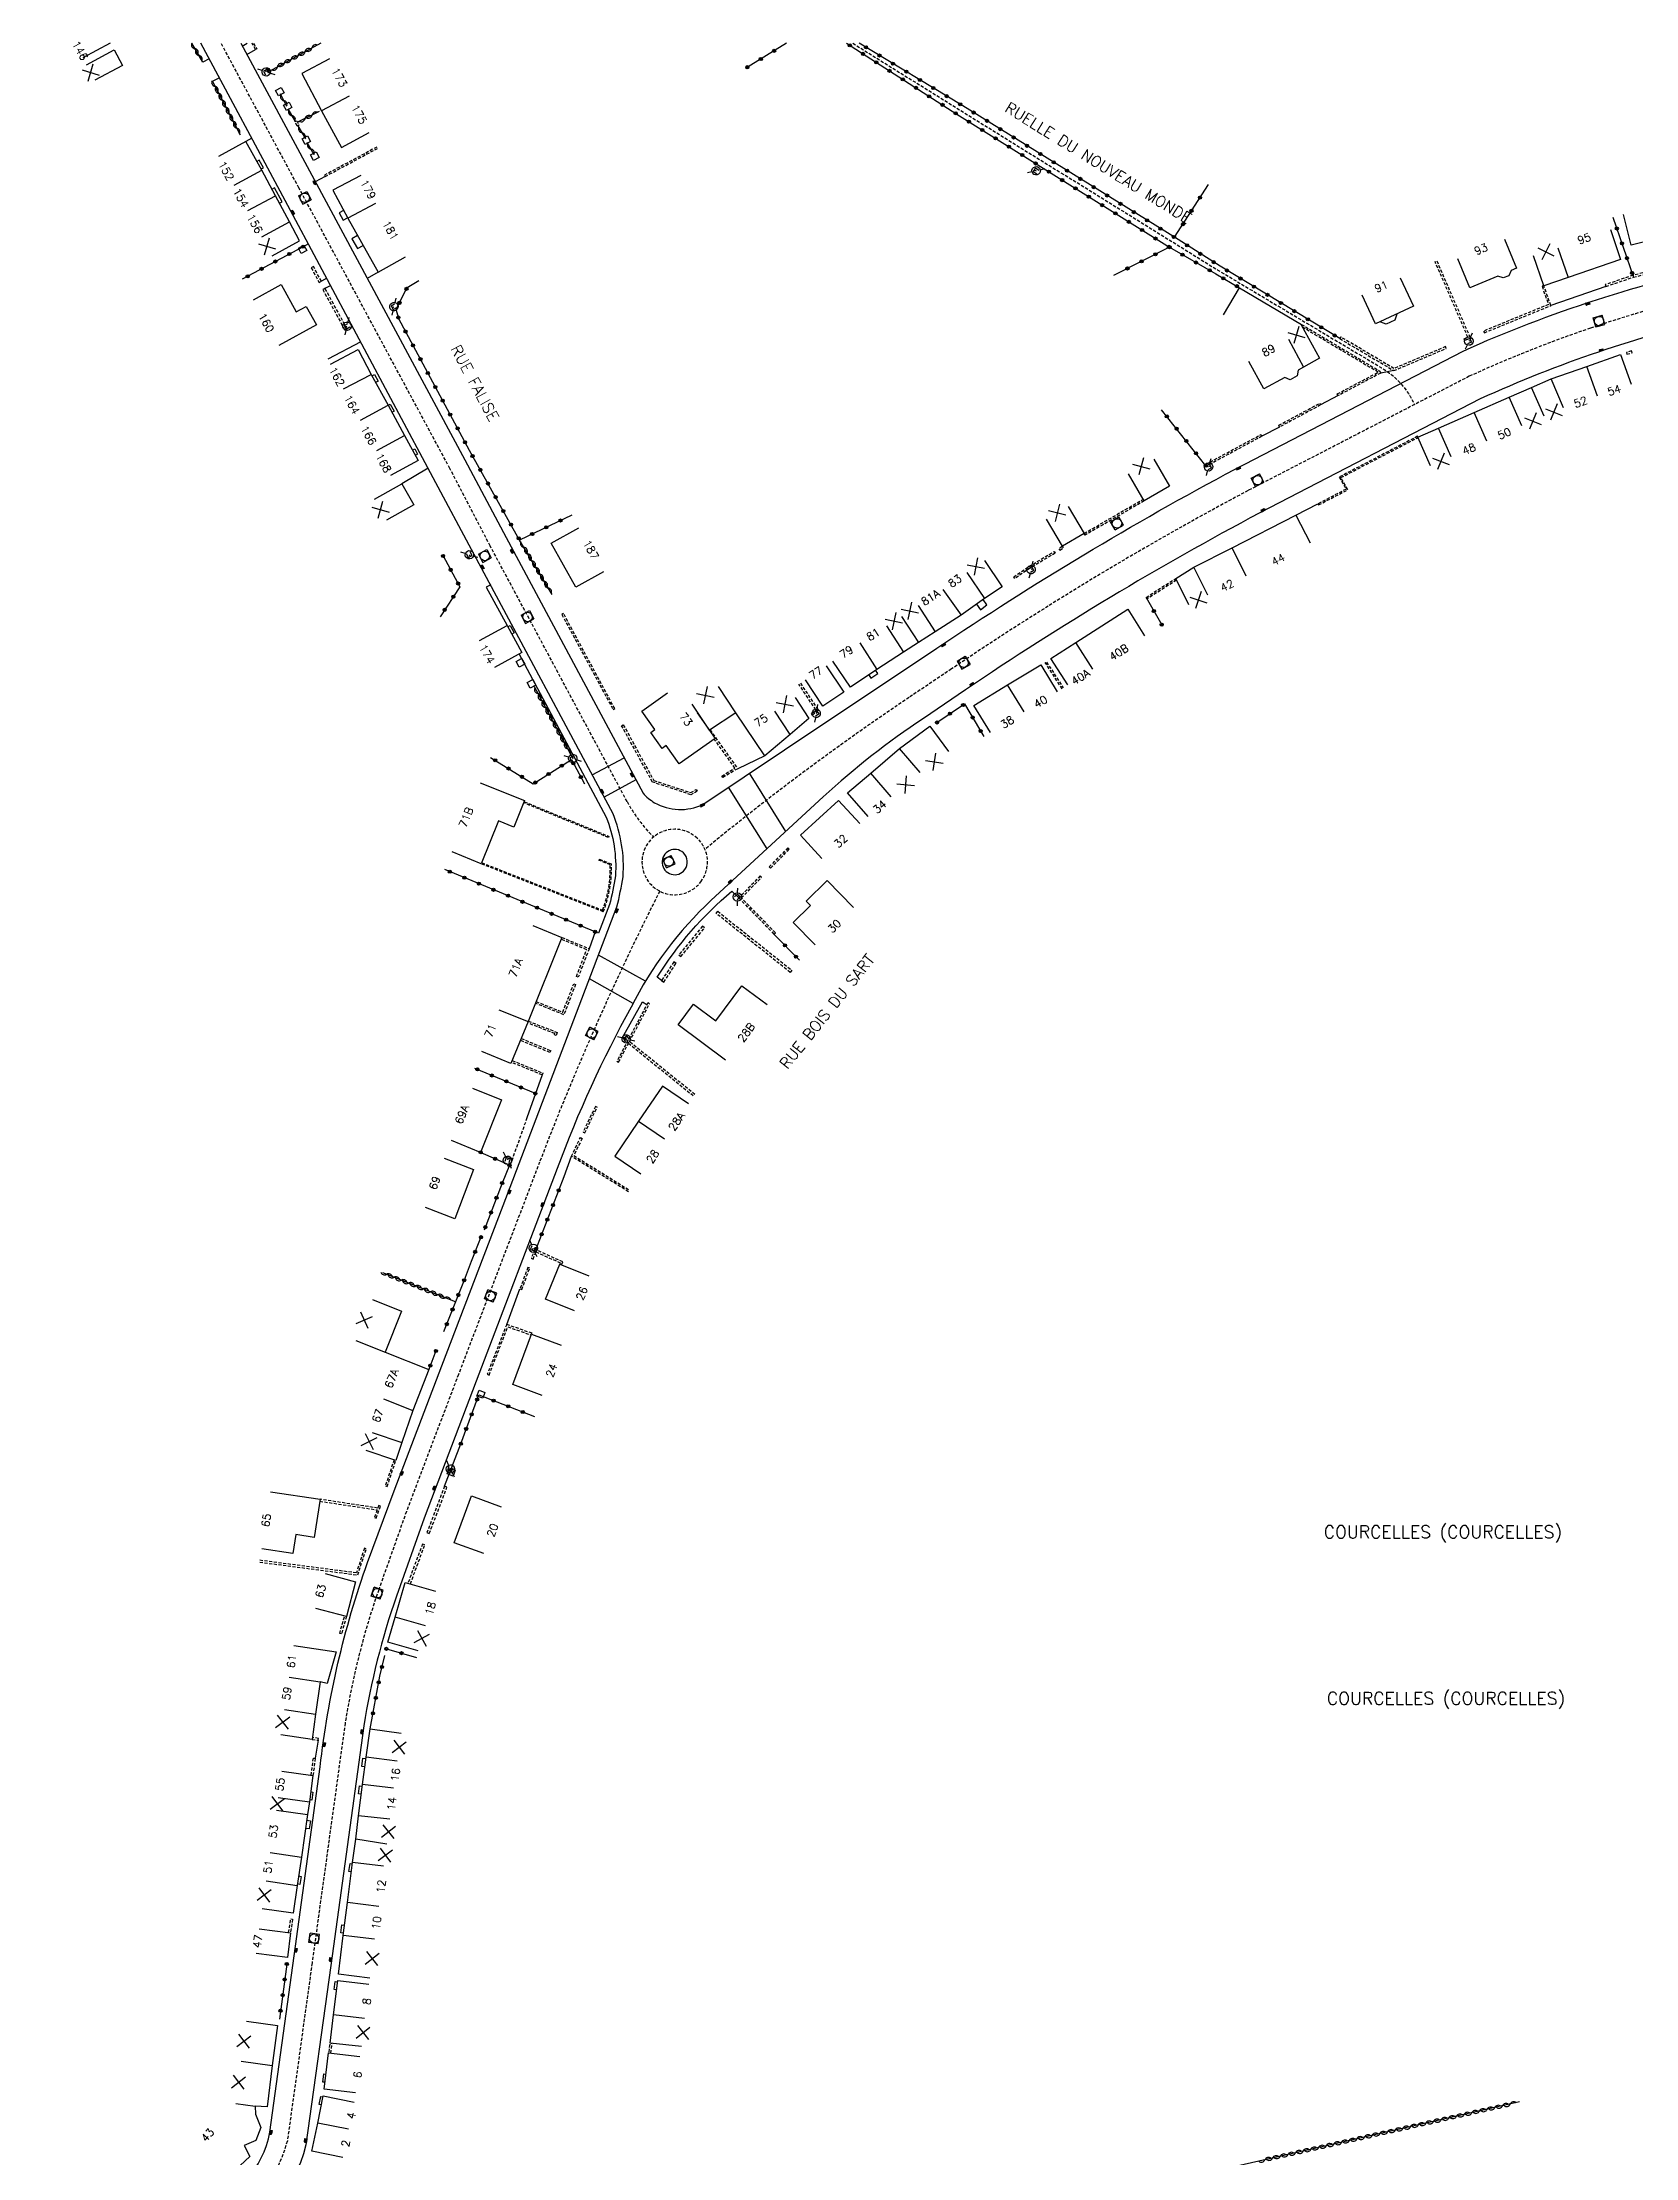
# Model space of a CAD drawing. Header units: millimetres. Extents: x 150999 to 152000, y 125999 to 127001.
# Drawn here: x 151244.3 to 151497.7, y 126663.7 to 127000.2 of the extents above; entities that cross this region are included whole.
import ezdxf
from ezdxf.enums import TextEntityAlignment as Align

# ---------------------------------------------------------------- set-up
doc = ezdxf.new("R2010")
doc.units = ezdxf.units.MM
doc.linetypes.add('DASHED', pattern=[0.75, 0.5, -0.25])
doc.layers.get('0').update_dxf_attribs({"linetype": 'CONTINUOUS'})
for name, color, linetype in [('W0001', 6, 'DASHED'), ('W0008', 7, 'CONTINUOUS'), ('W0100', 7, 'CONTINUOUS'), ('W0112', 1, 'DASHED'), ('W0310', 3, 'CONTINUOUS'), ('W0322', 7, 'CONTINUOUS'), ('W0334', 7, 'CONTINUOUS'), ('W0400', 7, 'CONTINUOUS'), ('W0420', 7, 'CONTINUOUS'), ('W0471', 7, 'CONTINUOUS'), ('W0980', 7, 'CONTINUOUS'), ('W0989', 7, 'CONTINUOUS'), ('W0991', 7, 'CONTINUOUS'), ('W1102', 7, 'CONTINUOUS')]:
    doc.layers.add(name, color=color, linetype=linetype)
doc.styles.get("Standard").update_dxf_attribs({"font": 'romans.shx', "width": 0.85})

# ---------------------------------------------------------------- blocks, each defined once
blk = doc.blocks.new('t322o')
at = {"color": 0, "linetype": 'Continuous'}
for radius in [0.25, 0.15]:
    blk.add_circle((0, 0), radius, dxfattribs=at)
blk = doc.blocks.new('t991o')
at = {"color": 0, "linetype": 'Continuous'}
for p, q in [((-1, 1), (1, -1)), ((-1, -1), (1, 1))]:
    blk.add_line(p, q, dxfattribs=at)
blk = doc.blocks.new('t310o')
at = {"color": 0, "linetype": 'Continuous'}
for centre, start, end in [((-0.5, 0.38), 216.8699, 323.1304), ((0.5, -0.37), 36.8699, 143.1303)]:
    blk.add_arc(centre, 0.625, start, end, dxfattribs=at)
blk = doc.blocks.new('T471')
for p, q in [((-0.333334, 0.333334), (-0.333334, -0.333334)), ((-0.333334, 0.333334), (0.333334, 0.333334)), ((-0.333334, 0), (0, 0)), ((0.500001, 0.500001), (1.000002, 1.000002)), ((-0.500001, -0.500001), (-1.000002, -1.000002)), ((-0.333334, -0.333334), (0.333334, -0.333334))]:
    blk.add_line(p, q)
blk.add_ellipse((0, 0), major_axis=(0.471405, 0.471405), ratio=1, start_param=5.4977871438, end_param=11.780972451)
blk = doc.blocks.new('T400')
for p, q in [((-0.15, 0.3), (0.15, 0.3)), ((-0.15, -0.25), (-0.15, 0.3)), ((-0.15, 0.15), (0.15, 0.15)), ((-0.15, 0), (0.15, 0)), ((0.15, 0.3), (0.15, -0.25)), ((-0.15, -0.15), (0.15, -0.15)), ((-0.15, -0.25), (-0.15, -0.3)), ((-0.15, -0.3), (0.15, -0.3)), ((0.15, -0.3), (0.15, -0.25))]:
    blk.add_line(p, q)
blk = doc.blocks.new('T420')
for p, q in [((0.75, 0.75), (-0.75, 0.75)), ((-0.75, 0.75), (-0.75, -0.75)), ((0.75, 0.75), (0.75, -0.75)), ((0.75, -0.75), (-0.75, -0.75))]:
    blk.add_line(p, q)
blk.add_ellipse((0, 0), major_axis=(-0.53, 0.53), ratio=1, start_param=3.926991, end_param=10.210176)
blk = doc.blocks.new('t112o')
at = {"color": 0, "linetype": 'Continuous'}
for p, q in [((-0.5, 0.5), (0.5, 0.5)), ((-0.5, -0.5), (-0.5, 0.5)), ((0.5, 0.5), (0.5, -0.5)), ((0.5, -0.5), (-0.5, -0.5))]:
    blk.add_line(p, q, dxfattribs=at)

msp = doc.modelspace()

# ---------------------------------------------------------------- linework, layer by layer
at = {"layer": 'W0001'}
for points in [[(151341.5, 126873.76, -0.074733), (151337.29, 126879.4), (151315.51, 126920.07), (151309.1, 126932.38), (151285.09, 126977.01), (151272.72, 127000)], [(151529.63, 126963.87, 0.048568), (151490.51, 126954.69, 0.025029), (151471.23, 126947.04), (151436.05, 126928.86, 0.026674), (151388.89, 126900.49), (151382.13, 126895.96, 0.000112), (151382.13, 126895.96, 0.024042), (151349.67, 126871.81)], [(151348.44, 126873.58, 2.613366), (151349.02, 126866.65, 0.382648), (151348.44, 126873.58, 0.382648)], [(151342.48, 126865.16, 0.026167), (151323.38, 126822.08), (151310.46, 126788.28), (151302.18, 126766.48), (151297.78, 126754.05, 0.044949), (151292.44, 126732.85), (151287.18, 126694.71), (151283.25, 126666.36, -0.259129), (151270.21, 126652.42), (151225.1, 126641.31), (151219.18, 126639.76), (151211.37, 126637.72), (151179.07, 126629.16, 0.012852), (151162.35, 126624.22), (151146.07, 126618.81), (151134.51, 126615.06), (151113.42, 126608.16), (151101.74, 126604.55, -0.057136), (151061.77, 126596.74), (151048.09, 126595.31, 0.034878), (151035.64, 126593.12, 2.025446)]]:
    msp.add_lwpolyline(points, format="xyb", dxfattribs=at)
at = {"layer": 'W0001', "flags": 128}
msp.add_lwpolyline([(151373.18, 127000), (151390.23, 126989.38), (151431.27, 126963.93), (151450.35, 126952.53), (151457.29, 126948.4, -0.154733), (151462.51, 126942.53, 0.789224)], format="xyb", dxfattribs=at)
at = {"layer": 'W0008'}
for points in [[(151269.76, 126655.38, 0.266032), (151280.48, 126667.78), (151284.34, 126695.83), (151288.47, 126725.91, -0.058288), (151296.02, 126758.4), (151300.22, 126769.79), (151307.83, 126789.66), (151318.26, 126816.99), (151335.66, 126862.66, 0.022901), (151336.65, 126867.46, 0.112518), (151335.07, 126877.46), (151312.99, 126918.72), (151306.47, 126930.91), (151282.91, 126975), (151269.48, 127000)], [(151275.84, 127000), (151287.51, 126978.31), (151311.5, 126933.73), (151318.04, 126921.42), (151339.83, 126880.76, 0.088225), (151341.66, 126879.23, 0.24654), (151349.31, 126878.95), (151368.9, 126892.01), (151379.83, 126899.3), (151386.55, 126903.79, -0.025314), (151434.01, 126932.29), (151470.25, 126951.06, -0.053898), (151513.45, 126965.04, -0.031349)], [(151530.18, 126959.91, 0.048595), (151491.8, 126950.9, 0.024908), (151472.98, 126943.44), (151437.91, 126925.31, 0.02666), (151391.13, 126897.18), (151384.44, 126892.61, 0.041474), (151368.5, 126880.14), (151350.68, 126863.7, 0.091614), (151337.95, 126846.72, 0.039605), (151326.19, 126821.03), (151313.26, 126787.21), (151304.99, 126765.44), (151300.62, 126753.05, 0.044887), (151295.41, 126732.41), (151290.15, 126694.3), (151286.2, 126665.8, -0.262376), (151271.02, 126649.53)]]:
    msp.add_lwpolyline(points, format="xyb", dxfattribs=at)
msp.add_lwpolyline([(151346.24, 126871.25, 2.613366), (151346.47, 126868.58, 0.382648)], format="xyb", close=True, dxfattribs=at)
at = {"layer": 'W0100'}
for points in [[(151255.05, 127000), (151250.72, 126997.67)], [(151251.31, 126996.57), (151255.71, 126998.94), (151257.03, 126996.49), (151252.62, 126994.12)], [(151289.96, 126997.53), (151285.55, 126995.18), (151288.7, 126989.26), (151291.84, 126983.42), (151296.24, 126985.79)], [(151280.81, 126966.22), (151285.21, 126968.6), (151283.59, 126971.61), (151281.38, 126975.73), (151279.17, 126979.83), (151276.66, 126984.39), (151272.28, 126981.98)], [(151294.92, 126978.99), (151290.5, 126976.66), (151292.86, 126972.18), (151297.67, 126963.58), (151302.04, 126966.02)], [(151503.84, 126974.76), (151505.47, 126968.21), (151504.98, 126968.09), (151504.35, 126967.05), (151503.35, 126966.83), (151502.32, 126967.43), (151501.8, 126967.3), (151501.38, 126969), (151496.97, 126967.91), (151495.77, 126972.76)], [(151493.7, 126970.36), (151495.32, 126965.63), (151486.96, 126962.76), (151483.09, 126961.45), (151481.48, 126966.19)], [(151476.83, 126968.82), (151478.76, 126964.21), (151477.93, 126963.86), (151477.52, 126963.04), (151476.62, 126962.68), (151475.81, 126962.97), (151471.33, 126961.1), (151469.4, 126965.71)], [(151277.88, 126959.18), (151282.25, 126961.61), (151284.67, 126957.27), (151286.24, 126958.14), (151287.87, 126955.22), (151281.92, 126951.92)], [(151432.17, 126956.83), (151434.72, 126961.13), (151444.55, 126955.3), (151444.49, 126955.2), (151447.43, 126949.9), (151444.9, 126948.51), (151444, 126948.01), (151443.86, 126947.11), (151442.75, 126946.5), (151441.92, 126946.87), (151438.57, 126945.03), (151436.17, 126949.41)], [(151460.27, 126962.71), (151462.37, 126958.18), (151456.33, 126955.38), (151454.23, 126959.92)], [(151459.71, 126956.9), (151459.38, 126955.97), (151458.01, 126955.33), (151457.18, 126955.65)], [(151290.11, 126948.97), (151294.54, 126951.28), (151296.6, 126947.34), (151299.27, 126942.43), (151301.87, 126937.64), (151304.04, 126933.63), (151299.64, 126931.25)], [(151465.06, 126932.78), (151463.05, 126937.36), (151466.35, 126938.81), (151472.03, 126941.3), (151477.58, 126943.73), (151481.16, 126945.28), (151484.25, 126946.62), (151489.96, 126948.61), (151495.31, 126950.49), (151496.97, 126945.77)], [(151421.05, 126933.88), (151423.56, 126929.56), (151419.54, 126927.22), (151417.03, 126931.54)], [(151297.11, 126927.52), (151301.48, 126929.95), (151303.36, 126926.57), (151299, 126924.14)], [(151333.53, 126915.93), (151329.16, 126913.49), (151325.23, 126920.52), (151329.6, 126922.96)], [(151426.63, 126910.7), (151424.55, 126914.87), (151427.43, 126916.69), (151433.53, 126919.74), (151443.64, 126924.97), (151445.94, 126920.53)], [(151394.16, 126917.72), (151396.94, 126913.56), (151394.13, 126911.68), (151390.4, 126909.06), (151386.28, 126906.39), (151383.66, 126904.68), (151381.23, 126903.14), (151377.01, 126900.42), (151372.82, 126897.61), (151370.03, 126901.76)], [(151407.41, 126897.95), (151404.71, 126902.15), (151408.67, 126904.69), (151416.91, 126909.99), (151419.61, 126905.78)], [(151313.83, 126905.02), (151318.22, 126907.41), (151320.57, 126903.11), (151316.18, 126900.71)], [(151368.96, 126900.98), (151371.75, 126896.83), (151368.42, 126894.6), (151365.64, 126898.75)], [(151395.07, 126890.4), (151392.46, 126894.67), (151397.82, 126897.95), (151403.07, 126901.14), (151405.67, 126896.86)], [(151348.41, 126893.53), (151351.29, 126889.44), (151345.55, 126885.41), (151343.51, 126888.3), (151342.86, 126887.84), (151341.06, 126890.39), (151341.71, 126890.85), (151339.63, 126893.8), (151343.72, 126896.68)], [(151364, 126895.97), (151366.2, 126892.63), (151363.23, 126890.08), (151359.2, 126886.7), (151354.59, 126893.54), (151350.39, 126890.75), (151347.62, 126894.92)], [(151375.61, 126877.01), (151372.37, 126880.81), (151376.04, 126883.94), (151380.62, 126887.86), (151385.46, 126891.42), (151388.43, 126887.39)], [(151313.91, 126882.41), (151320.98, 126879.55), (151319.28, 126875.36), (151316.85, 126876.34), (151314.08, 126869.51), (151309.44, 126871.39)], [(151374.29, 126875.91), (151370.9, 126879.6), (151364.86, 126874.04), (151368.24, 126870.36)], [(151367.21, 126856.62), (151363.72, 126860.2), (151366.46, 126862.86), (151365.75, 126863.59), (151369.1, 126866.87), (151373.3, 126862.56)], [(151322.29, 126859.67), (151326.92, 126857.8), (151321.53, 126844.43), (151318.8, 126837.75), (151314.18, 126839.64)], [(151352.94, 126838.27), (151345.4, 126843.91), (151347.87, 126847.2), (151351.39, 126844.56), (151355.55, 126850.12), (151359.56, 126847.13)], [(151312.69, 126833.83), (151317.33, 126831.97), (151313.99, 126823.62), (151309.34, 126825.48)], [(151347.05, 126831.31), (151342.92, 126834.13), (151339.12, 126828.57), (151335.33, 126823.01), (151339.46, 126820.19)], [(151308.17, 126822.69), (151312.84, 126820.91), (151309.87, 126813.06), (151305.2, 126814.84)], [(151328.95, 126798.41), (151324.32, 126800.28), (151326.57, 126805.85), (151331.21, 126803.98)], [(151296.77, 126800.2), (151301.41, 126798.35), (151298.82, 126791.84), (151305.73, 126789.07), (151303.19, 126782.57), (151301.47, 126777.48), (151300.51, 126774.62), (151295.77, 126776.22)], [(151323.79, 126784.93), (151319.1, 126786.68), (151322.09, 126794.7), (151326.78, 126792.95)], [(151280.59, 126769.65), (151288.46, 126768.44), (151287.52, 126762.38), (151284.6, 126762.83), (151284.13, 126759.8), (151279.19, 126760.56)], [(151314.51, 126759.8), (151309.81, 126761.53), (151312.55, 126768.97), (151317.24, 126767.25)], [(151289.27, 126756.62), (151294.1, 126755.34), (151292.64, 126749.8), (151287.8, 126751.09)], [(151304.07, 126744.32), (151299.26, 126745.7), (151300.41, 126749.71), (151302, 126755.23), (151306.81, 126753.85)], [(151284.28, 126745.2), (151291.03, 126744.21), (151289.56, 126739.16), (151288.49, 126739.43), (151287.74, 126734.29), (151287.18, 126730.27), (151282.23, 126730.96)], [(151296.35, 126692.3), (151291.39, 126692.9), (151292.14, 126699.1), (151292.83, 126704.33), (151293.59, 126710.67), (151294.15, 126714.37), (151294.57, 126718.13), (151295.2, 126723.11), (151295.77, 126727.44), (151296.41, 126731.96), (151301.36, 126731.25)], [(151282.38, 126725.21), (151287.33, 126724.52), (151286.75, 126720.35), (151286.45, 126718.3), (151285.48, 126711.54), (151284.82, 126707.04), (151284.19, 126702.6), (151279.24, 126703.3)], [(151278.79, 126700.13), (151283.75, 126699.5), (151283.25, 126695.57), (151278.29, 126696.2)], [(151295.03, 126681.4), (151290.06, 126681.97), (151290.58, 126686.44), (151291.27, 126691.94), (151296.23, 126691.31)], [(151276.76, 126685.45), (151281.71, 126684.78), (151280.86, 126678.42), (151280.02, 126671.8), (151278.15, 126671.95), (151278.17, 126670.66), (151279.02, 126668.52), (151278.25, 126666.47), (151276.38, 126665.69), (151277.31, 126663.93), (151270.26, 126657.39), (151267.69, 126655.9), (151262.59, 126654.61), (151262.19, 126656.2), (151254.78, 126654.32), (151253.56, 126659.17)], [(151294.09, 126674.06), (151289.13, 126674.64), (151289.8, 126680.39), (151294.77, 126679.81)], [(151292.06, 126663.75), (151287.16, 126664.75), (151288.08, 126669.25), (151288.96, 126673.59), (151293.86, 126672.59)]]:
    msp.add_lwpolyline(points, dxfattribs=at)
at = {"layer": 'W0100', "flags": 128}
msp.add_lwpolyline([(151407.44, 126926.35), (151409.98, 126922.05), (151406.53, 126920.01), (151403.99, 126924.32)], dxfattribs=at)
at = {"layer": 'W0112'}
for points in [[(151277.88, 127000), (151278.38, 126999.11), (151278.2, 126999.01), (151277.65, 127000)], [(151297.48, 126983.49), (151289.14, 126979.01), (151289.26, 126978.81), (151297.59, 126983.29)], [(151466.07, 126965.4), (151471.41, 126953.1), (151470.56, 126952.71), (151470.44, 126952.99), (151471.02, 126953.25), (151465.8, 126965.28)], [(151444.55, 126955.3), (151456.98, 126947.88), (151457.16, 126947.56), (151450.38, 126943.97), (151450.24, 126944.23), (151456.74, 126947.68), (151444.66, 126954.88)], [(151463.09, 126937.38), (151463.03, 126937.5), (151450.56, 126931.02), (151451.65, 126929.09), (151447.18, 126926.75), (151447.27, 126926.58)], [(151447.27, 126926.58), (151451.93, 126929), (151450.83, 126930.94), (151463.08, 126937.3)], [(151419.54, 126927.22), (151410.13, 126921.79), (151409.98, 126922.05), (151419.39, 126927.48)], [(151424.68, 126914.6), (151419.99, 126911.63), (151419.83, 126911.88), (151424.55, 126914.87)], [(151364.85, 126898.23), (151367.71, 126893.94), (151366.8, 126893.17), (151366.61, 126893.4), (151367.31, 126893.99), (151364.6, 126898.06)], [(151350.48, 126890.81), (151354.88, 126884.63), (151352.5, 126883.22), (151352.35, 126883.47), (151354.45, 126884.72), (151351.15, 126889.35)], [(151320.91, 126879.39), (151334.4, 126873.87), (151334.33, 126873.68), (151320.84, 126879.21)], [(151326.92, 126857.8), (151331.25, 126856.01), (151329.52, 126851.47), (151329.24, 126851.58), (151330.86, 126855.85), (151326.81, 126857.52)], [(151322.81, 126847.61), (151327.07, 126845.9), (151328.8, 126850.4), (151329.08, 126850.3), (151327.24, 126845.51), (151322.7, 126847.33)], [(151348.08, 126832.82), (151337.66, 126841.23), (151340.86, 126847.26), (151340.59, 126847.4), (151335.67, 126838.11), (151335.93, 126837.97), (151337.51, 126840.96), (151347.91, 126832.57)], [(151321.56, 126844.49), (151326.19, 126842.69), (151326.02, 126842.2), (151325.73, 126842.3), (151325.81, 126842.51), (151321.44, 126844.21)], [(151320.43, 126841.73), (151325.16, 126839.8), (151325.02, 126839.5), (151320.31, 126841.42)], [(151319, 126838.23), (151323.91, 126836.23), (151323.78, 126835.94), (151318.88, 126837.94)], [(151321.36, 126829.1), (151318.77, 126821.81)], [(151337.52, 126817.35), (151328.43, 126823), (151329.86, 126825.96), (151330.13, 126825.83), (151328.81, 126823.11), (151337.68, 126817.6)], [(151326.87, 126805.73), (151327.06, 126806.19), (151322.64, 126808.2), (151322.05, 126806.77), (151322.33, 126806.65), (151322.8, 126807.79), (151326.67, 126806.04), (151326.59, 126805.84)], [(151322.17, 126794.84), (151318.14, 126796.26), (151315.05, 126788.32), (151315.33, 126788.21), (151318.31, 126795.88), (151322.04, 126794.56)], [(151322.11, 126794.69), (151322.17, 126794.84)], [(151300.22, 126774.72), (151298.84, 126770.57), (151299.13, 126770.47), (151300.51, 126774.62)], [(151288.41, 126768.14), (151297.54, 126766.76), (151297.12, 126765.55), (151297.4, 126765.46), (151298.05, 126767.34), (151297.77, 126767.44), (151297.63, 126767.05), (151288.46, 126768.44)], [(151302.82, 126755), (151305.12, 126761.19), (151304.75, 126761.33), (151302.44, 126755.11)], [(151278.86, 126758.45), (151294.44, 126756.41), (151295.8, 126760.56), (151295.51, 126760.65), (151294.23, 126756.74), (151278.9, 126758.74)], [(151292.64, 126749.8), (151291.86, 126747.03), (151291.58, 126747.11), (151292.35, 126749.88)], [(151287.18, 126730.27), (151288.14, 126730.12), (151288.2, 126730.42), (151287.22, 126730.56)], [(151287.03, 126724.56), (151287.39, 126727.29), (151287.69, 126727.25), (151287.33, 126724.52)], [(151283.46, 126699.54), (151283.78, 126701.7), (151284.08, 126701.66), (151283.75, 126699.5)], [(151289.88, 126680.54), (151290.06, 126681.97)], [(151290.15, 126680.35), (151290.36, 126681.94)]]:
    msp.add_lwpolyline(points, dxfattribs=at)
for points in [[(151280.27, 126995.23), (151279.89, 126995.93), (151280.16, 126996.07), (151280.54, 126995.37)], [(151284.83, 126986.83), (151284.47, 126987.54), (151284.74, 126987.68), (151285.09, 126986.96)], [(151288.66, 126962.14), (151287.41, 126964.49), (151287.06, 126964.3), (151288.31, 126961.95)], [(151492.98, 126961.33), (151497.37, 126962.81), (151501.11, 126963.71), (151501.04, 126964), (151497.28, 126963.1), (151492.88, 126961.61)], [(151292.75, 126954.58), (151289.24, 126961.04), (151288.88, 126960.85), (151292.4, 126954.39)], [(151482.81, 126961.35), (151483.83, 126958.45), (151473.52, 126954.24), (151473.64, 126953.96), (151473.64, 126953.96), (151473.64, 126953.96), (151484.21, 126958.28), (151483.09, 126961.45)], [(151450.65, 126953.03), (151459.24, 126947.94), (151467.59, 126951.48), (151467.47, 126951.75), (151459.26, 126948.28), (151450.8, 126953.29)], [(151496.31, 126950.55), (151497.15, 126950.78), (151497.07, 126951.07), (151496.23, 126950.84)], [(151447.59, 126942.48), (151441.07, 126938.97), (151440.93, 126939.24), (151447.45, 126942.74)], [(151429.36, 126933.05), (151438.12, 126937.78), (151438.26, 126937.51), (151429.5, 126932.78)], [(151406.53, 126920.01), (151405.96, 126919.62), (151406.12, 126919.37), (151406.7, 126919.76)], [(151398.78, 126915.13), (151401.22, 126916.8), (151405.21, 126919.16), (151405.36, 126918.9), (151401.38, 126916.54), (151398.95, 126914.88)], [(151335.32, 126894.19), (151327.18, 126909.3), (151326.91, 126909.15), (151335.06, 126894.05)], [(151336.69, 126891.62), (151341.53, 126882.76), (151347.42, 126880.83), (151348.3, 126881.32), (151348.44, 126881.06), (151347.45, 126880.5), (151341.33, 126882.51), (151336.42, 126891.47)], [(151362.87, 126872.03), (151359.89, 126869.03), (151360.1, 126868.81), (151363.08, 126871.82)], [(151360.87, 126858.54), (151355.48, 126864.07), (151358.69, 126867.38), (151358.47, 126867.58), (151355.06, 126864.07), (151360.65, 126858.33)], [(151349.29, 126859.59), (151345.51, 126855.01), (151345.84, 126854.74), (151349.62, 126859.32)], [(151363.25, 126852.23), (151351.46, 126861.61), (151351.71, 126861.95), (151363.51, 126852.57)], [(151343.13, 126850.71), (151345.09, 126853.67), (151344.73, 126853.91), (151342.77, 126850.95)], [(151332.25, 126830.92), (151330.28, 126826.84), (151330.55, 126826.71), (151332.52, 126830.79)], [(151320.53, 126801.8), (151321.8, 126805.21), (151321.52, 126805.31), (151320.25, 126801.9)], [(151308.26, 126770.53), (151305.46, 126763.15), (151305.83, 126763), (151308.64, 126770.39)]]:
    msp.add_lwpolyline(points, close=True, dxfattribs=at)
at = {"layer": 'W0112', "flags": 128}
msp.add_lwpolyline([(151406.47, 126897.34), (151403.79, 126901.52), (151403.99, 126901.64), (151406.66, 126897.47)], dxfattribs=at)
at = {"layer": 'W0112'}
msp.add_lwpolyline([(151314.15, 126869.69), (151333.38, 126862.14, 0.099209), (151334.6, 126869.35), (151332.84, 126870.05), (151332.91, 126870.24), (151334.8, 126869.49, -0.103695), (151333.5, 126861.88), (151314.08, 126869.51)], format="xyb", dxfattribs=at)
at = {"layer": 'W0310'}
for points in [[(151280.43, 126995.57), (151288.62, 127000.05)], [(151269.79, 126996.98), (151268.07, 127000)], [(151275.78, 126985.4), (151271.32, 126993.95)], [(151282.12, 126992), (151283.08, 126990.09)], [(151283.34, 126989.58), (151284.52, 126987.57)], [(151288.31, 126989.14), (151284.86, 126987.44)], [(151284.93, 126986.88), (151286.12, 126984.8)], [(151286.36, 126984.29), (151287.48, 126982.31)], [(151325.36, 126912.32), (151320.19, 126921)], [(151322.49, 126897.68), (151328.65, 126886.25)], [(151310.02, 126799.84), (151298.46, 126804.45)], [(151479.21, 126672.6), (151410.53, 126657), (151405.12, 126657.46), (151395.95, 126655.41)]]:
    msp.add_lwpolyline(points, dxfattribs=at)
at = {"layer": 'W0322'}
for points in [[(151362.65, 127000), (151356.29, 126996.11)], [(151372.2, 127000), (151389.76, 126988.72), (151423.57, 126967.57), (151430.91, 126963.33), (151434.72, 126961.13)], [(151450.65, 126953.03), (151431.63, 126964.53), (151424.35, 126969.14), (151390.69, 126990.04), (151374.21, 127000)], [(151424.35, 126969.14), (151429.75, 126977.56)], [(151494.09, 126972.35), (151497.37, 126962.81)], [(151285.77, 126967.65), (151276.05, 126962.48)], [(151423.57, 126967.57), (151414.63, 126963.07)], [(151328.48, 126924.96), (151320.19, 126921), (151312.22, 126935.23), (151300.96, 126956.19), (151300.56, 126957.69), (151302.31, 126961.15), (151304.14, 126962.25)], [(151429.33, 126932.81), (151422.31, 126941.72)], [(151308.01, 126918.46), (151310.71, 126913.56), (151307.55, 126908.8)], [(151419.83, 126911.88), (151422.33, 126907.53)], [(151386.57, 126891.98), (151390.96, 126894.93), (151394.03, 126889.77)], [(151315.54, 126886.44), (151322.36, 126882.23), (151328.43, 126886.1), (151330.53, 126882.22)], [(151332.21, 126858.7), (151308.3, 126868.58)], [(151360.65, 126858.33), (151364.7, 126854.17)], [(151322.7, 126832.98), (151313.08, 126836.97)], [(151318.59, 126821.6), (151313.99, 126823.62)], [(151317.41, 126818.74), (151314.56, 126811.27)], [(151322.75, 126808.14), (151327.27, 126819.79)], [(151314.05, 126810.12), (151312.49, 126806.26)], [(151311.38, 126803.27), (151308.11, 126795.06)], [(151306.88, 126792.03), (151305.73, 126789.07)], [(151310.84, 126777.28), (151313.71, 126785.05), (151322.55, 126781.6)], [(151299.01, 126744.67), (151303.78, 126743.3)], [(151296.41, 126731.96), (151297.96, 126740.31), (151298.73, 126743.6)], [(151283.16, 126694.54), (151282, 126685.78)]]:
    msp.add_lwpolyline(points, dxfattribs=at)
at = {"layer": 'W0334'}
for points in [[(151270.82, 126997.51), (151269.79, 126996.98)], [(151276.08, 126999.56), (151276.86, 127000)], [(151276.81, 126998.19), (151278.2, 126999.01)], [(151271.32, 126993.95), (151272.43, 126994.52)], [(151277.58, 126984.93), (151276.66, 126984.39)], [(151279.07, 126980.01), (151279.44, 126980.21), (151278.76, 126981.41), (151278.41, 126981.21)], [(151282.01, 126974.56), (151282.42, 126974.77), (151281.19, 126977), (151280.81, 126976.79)], [(151289.26, 126978.81), (151287.69, 126977.97)], [(151292.2, 126973.43), (151291.51, 126973.06), (151292.13, 126971.88), (151292.83, 126972.25)], [(151286.61, 126968.08), (151285.77, 126967.65)], [(151294.41, 126969.41), (151293.52, 126968.91), (151294.39, 126967.34), (151295.29, 126967.84)], [(151297.67, 126963.58), (151295.96, 126962.61)], [(151289.51, 126962.65), (151288.66, 126962.14)], [(151289.24, 126961.04), (151290.12, 126961.5)], [(151492.98, 126961.33), (151484.21, 126958.28)], [(151294.93, 126952.51), (151289.71, 126949.74)], [(151296.73, 126947.1), (151297.12, 126947.32), (151297.68, 126946.28), (151297.29, 126946.07)], [(151459.24, 126947.94), (151457.16, 126947.56)], [(151450.38, 126943.97), (151447.59, 126942.48)], [(151299.27, 126942.44), (151299.59, 126942.61), (151300.23, 126941.47), (151299.89, 126941.28)], [(151441.07, 126938.97), (151438.26, 126937.51)], [(151303.15, 126935.27), (151303.53, 126935.48), (151303.97, 126934.66), (151303.59, 126934.46)], [(151305.67, 126932.41), (151301.48, 126929.95)], [(151443.64, 126924.97), (151447.18, 126926.75)], [(151315.59, 126913.86), (151314.88, 126913.51), (151318.22, 126907.41)], [(151392.86, 126910.79), (151393.48, 126909.9), (151394.53, 126910.67), (151393.92, 126911.54)], [(151318.34, 126907.19), (151318.69, 126907.38), (151319.31, 126906.23), (151318.97, 126906.04)], [(151375.73, 126899.56), (151376.07, 126899.04), (151377.16, 126899.76), (151376.81, 126900.29)], [(151331.76, 126883.64), (151336.82, 126886.37)], [(151359.2, 126886.7), (151354.88, 126884.63)], [(151338.7, 126882.86), (151333.64, 126880.13)], [(151362.54, 126874.64), (151356.76, 126883.92)], [(151359.56, 126871.89), (151353.4, 126881.67)], [(151340.21, 126850.85), (151332.73, 126854.98)], [(151338.24, 126847.3), (151331.29, 126851.19)], [(151337.39, 126841.37), (151336.55, 126841.86), (151339.74, 126847.58), (151340.45, 126847.13)], [(151323.78, 126835.94), (151321.36, 126829.1)], [(151327.27, 126819.79), (151328.43, 126823)], [(151318.59, 126821.6), (151317.41, 126818.74)], [(151312.49, 126806.26), (151311.38, 126803.27)], [(151318.14, 126796.26), (151320.25, 126801.9)], [(151308.26, 126770.53), (151310.84, 126777.28)], [(151288.14, 126730.12), (151287.69, 126727.25)], [(151295.57, 126725.88), (151295.1, 126725.94), (151295.26, 126727.27), (151295.74, 126727.2)], [(151286.96, 126721.91), (151287.31, 126721.86), (151287.12, 126720.58), (151286.79, 126720.63)], [(151295.01, 126721.54), (151294.56, 126721.6), (151294.72, 126722.9), (151295.17, 126722.84)], [(151286.32, 126717.4), (151286.91, 126717.31), (151286.72, 126716.03), (151286.14, 126716.11)], [(151285.04, 126708.54), (151285.43, 126708.48), (151285.24, 126707.21), (151284.85, 126707.27)], [(151293.42, 126709.22), (151293.05, 126709.26), (151293.23, 126710.51), (151293.57, 126710.47)], [(151292.18, 126699.44), (151291.74, 126699.5), (151291.9, 126700.77), (151292.35, 126700.71)], [(151291.08, 126690.42), (151290.69, 126690.47), (151290.84, 126691.76), (151291.24, 126691.71)], [(151289.25, 126675.73), (151288.92, 126675.76), (151289.08, 126677.05), (151289.41, 126677.01)], [(151288.66, 126672.12), (151288.29, 126672.19), (151288.56, 126673.46), (151288.92, 126673.39)]]:
    msp.add_lwpolyline(points, dxfattribs=at)
for points in [[(151320.1, 126902.85), (151333.96, 126876.94, -0.111093), (151335.43, 126867.6, -0.022302), (151334.49, 126863.02), (151332.76, 126858.49), (151332.21, 126858.7), (151331.25, 126856.01)], [(151342.77, 126850.95), (151342.09, 126851.48, -0.079524), (151353.97, 126865.16), (151355.06, 126864.07)]]:
    msp.add_lwpolyline(points, format="xyb", dxfattribs=at)
at = {"layer": 'W1102'}
for p, q in [((151293.11, 126991.61), (151288.7, 126989.26)), ((151274.77, 126977.45), (151279.17, 126979.83)), ((151276.97, 126973.38), (151281.38, 126975.73)), ((151297.29, 126974.51), (151292.86, 126972.18)), ((151279.19, 126969.23), (151283.59, 126971.61)), ((151485.34, 126967.49), (151486.96, 126962.76)), ((151442.48, 126952.92), (151444.9, 126948.51)), ((151292.17, 126945.02), (151296.6, 126947.34)), ((151486.24, 126942.02), (151484.25, 126946.62)), ((151491.61, 126943.89), (151489.96, 126948.61)), ((151479.59, 126939.15), (151477.58, 126943.73)), ((151483.14, 126940.68), (151481.16, 126945.28)), ((151294.88, 126940.04), (151299.27, 126942.43)), ((151474.04, 126936.72), (151472.03, 126941.3)), ((151297.48, 126935.26), (151301.87, 126937.64)), ((151468.36, 126934.23), (151466.35, 126938.81)), ((151435.76, 126915.27), (151433.53, 126919.74)), ((151429.65, 126912.24), (151427.43, 126916.69)), ((151387.52, 126913.15), (151390.4, 126909.06)), ((151391.35, 126915.84), (151394.13, 126911.68)), ((151383.56, 126910.59), (151386.28, 126906.39)), ((151378.55, 126907.36), (151381.23, 126903.14)), ((151380.92, 126908.86), (151383.66, 126904.68)), ((151374.31, 126904.63), (151377.01, 126900.42)), ((151411.37, 126900.48), (151408.67, 126904.69)), ((151400.44, 126893.69), (151397.82, 126897.95)), ((151383.88, 126884.05), (151380.62, 126887.86)), ((151379.28, 126880.14), (151376.04, 126883.94)), ((151316.9, 126846.3), (151321.53, 126844.43)), ((151294.17, 126793.69), (151298.82, 126791.84)), ((151298.53, 126784.4), (151303.19, 126782.57)), ((151296.74, 126779.08), (151301.47, 126777.48)), ((151305.22, 126748.33), (151300.41, 126749.71)), ((151283.54, 126740.15), (151288.49, 126739.43)), ((151282.79, 126735.02), (151287.74, 126734.29)), ((151300.73, 126726.79), (151295.77, 126727.44)), ((151281.79, 126721.04), (151286.75, 126720.35)), ((151300.16, 126722.48), (151295.2, 126723.11)), ((151281.5, 126719.02), (151286.45, 126718.3)), ((151299.54, 126717.56), (151294.57, 126718.13)), ((151299.09, 126713.62), (151294.15, 126714.37)), ((151280.53, 126712.25), (151285.48, 126711.54)), ((151279.87, 126707.77), (151284.82, 126707.04)), ((151298.56, 126710.08), (151293.59, 126710.67)), ((151297.79, 126703.68), (151292.83, 126704.33)), ((151297.1, 126698.5), (151292.14, 126699.1)), ((151295.54, 126685.87), (151290.58, 126686.44)), ((151275.9, 126679.09), (151280.86, 126678.42)), ((151275.06, 126672.36), (151278.15, 126671.95)), ((151292.98, 126668.25), (151288.08, 126669.25))]:
    msp.add_line(p, q, dxfattribs=at)
at = {"layer": 'W1102', "flags": 128}
for points in [[(151354.59, 126893.54), (151351.83, 126897.71)], [(151363.23, 126890.08), (151360.77, 126893.79)], [(151339.12, 126828.57), (151343.25, 126825.75)]]:
    msp.add_lwpolyline(points, dxfattribs=at)

# ---------------------------------------------------------------- block references
at = {"layer": 'W0112'}
for p, rotation in [((151282.06, 126992.3), 298.0183571857959), ((151283.31, 126989.97), 298.0183571857959), ((151286.27, 126984.58), 298.0183571857959), ((151287.62, 126982.04), 298.0183571857959), ((151285.68, 126967.23), 117.992549876554), ((151320.32, 126901.47), 298.664325971523), ((151322.09, 126898.14), 298.664325971523), ((151314.04, 126785.15), 69.15083374873691), ((151309.32, 126772.77), 69.2081430550038)]:
    msp.add_blockref('t112o', p, dxfattribs=dict(at, rotation=rotation))
at = {"layer": 'W0310'}
for p, rotation in [((151268.55, 126999.15), 119.760586625167), ((151269.17, 126998.07), 119.760586625167), ((151281.67, 126996.25), 28.64637574853431), ((151282.76, 126996.85), 28.64637574853431), ((151283.86, 126997.45), 28.64637574853431), ((151284.96, 126998.04), 28.64637574853431), ((151286.05, 126998.64), 28.64637574853431), ((151287.15, 126999.24), 28.64637574853431), ((151271.73, 126993.16), 117.530201378135), ((151272.31, 126992.05), 117.530201378135), ((151272.89, 126990.94), 117.530201378135), ((151273.47, 126989.83), 117.530201378135), ((151282.68, 126990.88), 296.632319452425), ((151274.05, 126988.72), 117.530201378135), ((151274.62, 126987.61), 117.530201378135), ((151275.2, 126986.5), 117.530201378135), ((151283.97, 126988.5), 300.409979710226), ((151285.58, 126985.75), 299.80090495586), ((151286.06, 126988.03), 206.213266241138), ((151287.18, 126988.58), 206.213266241138), ((151286.97, 126983.2), 299.504827951424), ((151320.89, 126919.84), 120.744862174916), ((151321.53, 126918.76), 120.744862174916), ((151322.17, 126917.69), 120.744862174916), ((151322.81, 126916.61), 120.744862174916), ((151323.44, 126915.54), 120.744862174916), ((151324.08, 126914.46), 120.744862174916), ((151324.72, 126913.39), 120.744862174916), ((151323.08, 126896.58), 298.322778754073), ((151323.67, 126895.48), 298.322778754073), ((151324.26, 126894.38), 298.322778754073), ((151324.86, 126893.28), 298.322778754073), ((151325.45, 126892.18), 298.322778754073), ((151326.04, 126891.08), 298.322778754073), ((151326.64, 126889.98), 298.322778754073), ((151327.23, 126888.88), 298.322778754073), ((151327.82, 126887.78), 298.322778754073), ((151299.04, 126804.22), 158.262311326574), ((151300.2, 126803.75), 158.262311326574), ((151301.36, 126803.29), 158.262311326574), ((151302.52, 126802.83), 158.262311326574), ((151303.68, 126802.37), 158.262311326574), ((151304.84, 126801.9), 158.262311326574), ((151306, 126801.44), 158.262311326574), ((151307.16, 126800.98), 158.262311326574), ((151308.33, 126800.51), 158.262311326574), ((151467.98, 126670.05), 192.7994408096097), ((151469.2, 126670.33), 192.7994408096097), ((151470.42, 126670.6), 192.7994408096097), ((151471.64, 126670.88), 192.7994408096097), ((151472.86, 126671.16), 192.7994408096097), ((151474.08, 126671.43), 192.7994408096097), ((151475.3, 126671.71), 192.7994408096097), ((151476.52, 126671.99), 192.7994408096097), ((151477.74, 126672.26), 192.7994408096097), ((151453.36, 126666.73), 192.7994408096097), ((151454.58, 126667), 192.7994408096097), ((151455.79, 126667.28), 192.7994408096097), ((151457.01, 126667.56), 192.7994408096097), ((151458.23, 126667.83), 192.7994408096097), ((151459.45, 126668.11), 192.7994408096097), ((151460.67, 126668.39), 192.7994408096097), ((151461.89, 126668.66), 192.7994408096097), ((151463.11, 126668.94), 192.7994408096097), ((151464.33, 126669.22), 192.7994408096097), ((151465.55, 126669.5), 192.7994408096097), ((151466.76, 126669.77), 192.7994408096097), ((151438.73, 126663.4), 192.7994408096097), ((151439.95, 126663.68), 192.7994408096097), ((151441.17, 126663.96), 192.7994408096097), ((151442.39, 126664.23), 192.7994408096097), ((151443.6, 126664.51), 192.7994408096097), ((151444.82, 126664.79), 192.7994408096097), ((151446.04, 126665.06), 192.7994408096097), ((151447.26, 126665.34), 192.7994408096097), ((151448.48, 126665.62), 192.7994408096097), ((151449.7, 126665.9), 192.7994408096097), ((151450.92, 126666.17), 192.7994408096097), ((151452.14, 126666.45), 192.7994408096097)]:
    msp.add_blockref('t310o', p, dxfattribs=dict(at, rotation=rotation))
at = {"layer": 'W0322'}
for p, rotation in [((151358.55, 126997.49), 211.458514632005), ((151360.68, 126998.8), 211.458514632005), ((151372.72, 126999.66), 327.286147367863), ((151374.82, 126998.31), 327.286147367863), ((151375.3, 126999.35), 148.8409012752998), ((151376.93, 126996.96), 327.286147367863), ((151377.43, 126998.05), 148.8409012752998), ((151379.57, 126996.76), 148.8409012752998), ((151356.41, 126996.19), 211.458514632005), ((151379.03, 126995.61), 327.286147367863), ((151381.14, 126994.26), 327.286147367863), ((151381.71, 126995.47), 148.8409012752998), ((151383.85, 126994.17), 148.8409012752998), ((151383.24, 126992.91), 327.286147367863), ((151385.34, 126991.56), 327.286147367863), ((151385.99, 126992.88), 148.8409012752998), ((151387.45, 126990.2), 327.286147367863), ((151388.13, 126991.58), 148.8409012752998), ((151390.27, 126990.29), 148.8409012752998), ((151389.55, 126988.85), 327.286147367863), ((151391.67, 126987.52), 327.9677028290946), ((151392.4, 126988.98), 148.1635263279981), ((151394.52, 126987.66), 148.1635263279981), ((151396.65, 126986.34), 148.1635263279981), ((151393.79, 126986.2), 327.9677028290946), ((151395.91, 126984.87), 327.9677028290946), ((151398.02, 126983.55), 327.9677028290946), ((151398.77, 126985.02), 148.1635263279981), ((151400.89, 126983.7), 148.1635263279981), ((151400.14, 126982.22), 327.9677028290946), ((151402.26, 126980.89), 327.9677028290946), ((151403.02, 126982.38), 148.1635263279981), ((151404.38, 126979.57), 327.9677028290946), ((151405.14, 126981.06), 148.1635263279981), ((151407.27, 126979.75), 148.1635263279981), ((151406.5, 126978.24), 327.9677028290946), ((151408.62, 126976.92), 327.9677028290946), ((151409.39, 126978.43), 148.1635263279981), ((151411.51, 126977.11), 148.1635263279981), ((151410.74, 126975.59), 327.9677028290946), ((151412.86, 126974.26), 327.9677028290946), ((151413.64, 126975.79), 148.1635263279981), ((151414.98, 126972.94), 327.9677028290946), ((151415.76, 126974.47), 148.1635263279981), ((151417.88, 126973.15), 148.1635263279981), ((151427.05, 126973.35), 57.37960302377444), ((151428.4, 126975.45), 57.37960302377444), ((151417.1, 126971.61), 327.9677028290946), ((151419.22, 126970.29), 327.9677028290946), ((151420.01, 126971.83), 148.1635263279981), ((151422.13, 126970.51), 148.1635263279981), ((151425.7, 126971.24), 57.37960302377444), ((151494.71, 126970.55), 288.945480402696), ((151283.56, 126966.48), 208.034460958789), ((151285.77, 126967.65), 208.034460958789), ((151421.34, 126968.96), 327.9677028290946), ((151421.33, 126966.44), 206.7198818409002), ((151423.46, 126967.63), 327.9677028290946), ((151423.57, 126967.57), 206.7198818409002), ((151424.26, 126969.2), 148.1635263279981), ((151425.62, 126966.38), 329.9871729892796), ((151426.37, 126967.86), 147.6534431815659), ((151428.48, 126966.52), 147.6534431815659), ((151495.52, 126968.19), 288.945480402696), ((151276.94, 126962.95), 208.034460958789), ((151279.15, 126964.13), 208.034460958789), ((151281.35, 126965.3), 208.034460958789), ((151416.87, 126964.19), 206.7198818409002), ((151419.1, 126965.32), 206.7198818409002), ((151427.78, 126965.13), 329.9871729892796), ((151429.95, 126963.88), 329.9871729892796), ((151430.59, 126965.18), 147.6534431815659), ((151432.72, 126963.87), 148.8561516141213), ((151496.33, 126965.82), 288.945480402696), ((151497.14, 126963.46), 288.945480402696), ((151302.21, 126960.95), 63.24486341740459), ((151432.12, 126962.63), 330.0652377429226), ((151434.28, 126961.38), 330.0652377429226), ((151434.86, 126962.58), 148.8561516141213), ((151437, 126961.28), 148.8561516141213), ((151439.14, 126959.99), 148.8561516141213), ((151300.91, 126956.38), 104.868881242968), ((151301.08, 126958.71), 63.24486341740459), ((151441.28, 126958.7), 148.8561516141213), ((151443.42, 126957.4), 148.8561516141213), ((151445.56, 126956.11), 148.8561516141213), ((151302.05, 126954.16), 118.250606121611), ((151447.7, 126954.82), 148.8561516141213), ((151449.84, 126953.53), 148.8561516141213), ((151303.23, 126951.96), 118.250606121611), ((151304.42, 126949.76), 118.250606121611), ((151305.6, 126947.56), 118.250606121611), ((151306.78, 126945.35), 118.250606121611), ((151307.97, 126943.15), 118.250606121611), ((151309.15, 126940.95), 118.250606121611), ((151423.14, 126940.67), 128.264521825807), ((151310.33, 126938.75), 118.250606121611), ((151311.52, 126936.54), 118.250606121611), ((151424.69, 126938.7), 128.264521825807), ((151426.24, 126936.74), 128.264521825807), ((151312.71, 126934.35), 119.263114059007), ((151427.78, 126934.78), 128.264521825807), ((151429.33, 126932.81), 128.264521825807), ((151313.94, 126932.17), 119.263114059007), ((151315.16, 126929.99), 119.263114059007), ((151316.38, 126927.81), 119.263114059007), ((151317.6, 126925.63), 119.263114059007), ((151318.83, 126923.45), 119.263114059007), ((151324.43, 126923.03), 205.536257268505), ((151326.69, 126924.11), 205.536257268505), ((151320.05, 126921.27), 119.263114059007), ((151322.18, 126921.95), 205.536257268505), ((151308.01, 126918.46), 298.821908154696), ((151309.22, 126916.27), 298.821908154696), ((151310.42, 126914.08), 298.821908154696), ((151308.28, 126909.89), 236.387521982767), ((151309.66, 126911.98), 236.387521982767), ((151421.08, 126909.71), 299.846500213606), ((151422.32, 126907.54), 299.846500213606), ((151388.64, 126893.37), 33.8378482100057), ((151390.72, 126894.77), 33.8378482100057), ((151392.24, 126892.78), 300.7372365117681), ((151386.57, 126891.98), 33.8378482100057), ((151393.52, 126890.63), 300.7372365117681), ((151316.3, 126885.97), 328.3178476342079), ((151328.75, 126885.5), 298.329931720453), ((151318.43, 126884.66), 328.3178476342079), ((151320.56, 126883.35), 328.3178476342079), ((151322.68, 126882.43), 32.54116553238969), ((151324.79, 126883.78), 32.54116553238969), ((151326.9, 126885.12), 32.54116553238969), ((151329.94, 126883.3), 298.329931720453), ((151309.1, 126868.25), 157.556353528833), ((151311.42, 126867.29), 157.556353528833), ((151313.73, 126866.34), 157.556353528833), ((151316.04, 126865.38), 157.556353528833), ((151318.35, 126864.43), 157.556353528833), ((151320.66, 126863.47), 157.556353528833), ((151322.97, 126862.52), 157.556353528833), ((151325.28, 126861.56), 157.556353528833), ((151327.59, 126860.61), 157.556353528833), ((151329.9, 126859.66), 157.556353528833), ((151332.21, 126858.7), 157.556353528833), ((151362.4, 126856.54), 314.188123959693), ((151364.14, 126854.75), 314.188123959693), ((151313.47, 126836.81), 157.478462684719), ((151315.78, 126835.85), 157.478462684719), ((151318.09, 126834.9), 157.478462684719), ((151320.4, 126833.94), 157.478462684719), ((151322.7, 126832.98), 157.478462684719), ((151314.01, 126823.61), 156.269165730458), ((151316.3, 126822.6), 156.269165730458), ((151318.59, 126821.6), 156.269165730458), ((151317.41, 126818.74), 249.091921719951), ((151316.52, 126816.4), 249.091921719951), ((151325.51, 126815.24), 68.7987184212237), ((151326.41, 126817.58), 68.7987184212237), ((151314.74, 126811.73), 249.091921719951), ((151315.63, 126814.06), 249.091921719951), ((151324.6, 126812.91), 68.7987184212237), ((151314.05, 126810.12), 248.079248969305), ((151322.79, 126808.25), 68.7987184212237), ((151323.7, 126810.58), 68.7987184212237), ((151313.12, 126807.8), 248.079248969305), ((151311.38, 126803.27), 248.325968837518), ((151309.53, 126798.62), 248.325968837518), ((151310.45, 126800.95), 248.325968837518), ((151308.61, 126796.3), 248.325968837518), ((151306.88, 126792.03), 248.823715289716), ((151305.98, 126789.7), 248.823715289716), ((151312.57, 126781.97), 69.6775356542618), ((151313.44, 126784.32), 69.6775356542618), ((151316.04, 126784.14), 338.65910943881), ((151318.37, 126783.23), 338.65910943881), ((151320.7, 126782.32), 338.65910943881), ((151311.7, 126779.63), 69.6775356542618), ((151310.84, 126777.28), 69.6775356542618), ((151299.01, 126744.67), 343.875871422351), ((151298.3, 126741.78), 76.86548241227361), ((151301.41, 126743.98), 343.875871422351), ((151297.78, 126739.33), 79.4968368559108), ((151296.87, 126734.42), 79.4968368559108), ((151297.32, 126736.87), 79.4968368559108), ((151283.16, 126694.54), 262.430700315072), ((151282.83, 126692.07), 262.430700315072), ((151282.17, 126687.11), 262.430700315072), ((151282.5, 126689.59), 262.430700315072)]:
    msp.add_blockref('t322o', p, dxfattribs=dict(at, rotation=rotation))
at = {"layer": 'W0400'}
for p, rotation in [((151287.6, 126977.8), 208.282095559752), ((151284.1, 126973.07), 208.282095559752), ((151490.07, 126958.58), 285.3204407677501), ((151492.23, 126951.18), 285.3204407677501), ((151434.5, 126932.39), 297.333841515887), ((151438.43, 126925.75), 297.333841515887), ((151319.02, 126919.19), 208.190273669697), ((151314.26, 126916.68), 208.190273669697), ((151387.58, 126904.31), 303.331144143489), ((151392.11, 126898.03), 303.331144143489), ((151338.08, 126883.67), 28.14823835845097), ((151333.3, 126881.02), 28.14823835845097), ((151349.24, 126878.83), 293.847689848235), ((151353.69, 126866.67), 312.700240140502), ((151335.63, 126862.06), 339.059697668024), ((151318.53, 126817.33), 339.144314575477), ((151323.84, 126815.3), 339.144314575477), ((151301.45, 126772.6), 339.045951064543), ((151306.63, 126770.25), 339.045951064543), ((151295.14, 126731.5), 352.17898978782), ((151289.11, 126729.45), 352.17898978782), ((151284.61, 126696.73), 352.180849512914), ((151290.13, 126695.27), 352.180849512914), ((151280.64, 126667.78), 352.157629348258), ((151286.16, 126666.47), 352.157629348258)]:
    msp.add_blockref('T400', p, dxfattribs=dict(at, rotation=rotation))
at = {"layer": 'W0420'}
for p, rotation in [((151286.02, 126975.43), 118.121488751044), ((151491.88, 126955.82), 195.484256173577), ((151437.57, 126930.51), 207.37856861122), ((151415.21, 126923.64), 210.14444402663), ((151314.65, 126918.46), 118.190273669697), ((151321.45, 126908.76), 118.190273669697), ((151390.81, 126901.49), 120.737236511819), ((151343.94, 126869.86), 203.847689848235), ((151331.67, 126842.51), 243.1359500296), ((151315.58, 126800.78), 249.104743500993), ((151297.55, 126753.51), 251.811011879174), ((151287.52, 126698.58), 262.140694198942)]:
    msp.add_blockref('T420', p, dxfattribs=dict(at, rotation=rotation))
at = {"layer": 'W0471'}
for p, rotation in [((151279.9, 126995.45), 298.143978488326), ((151402.34, 126979.72), 328.8409012753), ((151292.73, 126955), 30.7918853337939), ((151300.2, 126958.11), 30.7918853337939), ((151471.17, 126952.63), 201.490781742049), ((151429.78, 126932.63), 208.353853027639), ((151312.2, 126918.66), 118.190273669697), ((151401.55, 126916.29), 210.67753269312), ((151367.37, 126893.43), 213.70736745064), ((151328.65, 126886.25), 298.322778754073), ((151354.84, 126864.23), 222.700240140502), ((151337.14, 126841.66), 301.8691684423776), ((151318.26, 126822.36), 250.438644578975), ((151322.36, 126808.37), 67.74754414060621), ((151309.19, 126773.28), 69.2081430550038)]:
    msp.add_blockref('T471', p, dxfattribs=dict(at, rotation=rotation))
at = {"layer": 'W0991'}
for p, rotation in [((151251.97, 126995.35), 28.29656296244131), ((151280, 126967.72), 28.39930973173901), ((151483.41, 126966.84), 288.7306943705188), ((151443.73, 126953.61), 299.0396693173846), ((151481.36, 126939.92), 293.3025250785099), ((151484.69, 126941.35), 293.2343091384857), ((151419.04, 126932.71), 300.1444440266303), ((151466.71, 126933.51), 293.6973412169275), ((151298.06, 126925.83), 29.15356888870391), ((151405.71, 126925.34), 300.5847325517962), ((151392.75, 126916.78), 303.7812354171083), ((151428.14, 126911.47), 296.9803532920448), ((151379.73, 126908.11), 303.1899307974867), ((151382.24, 126909.73), 303.1899307974867), ((151349.73, 126896.31), 303.5261166955301), ((151362.38, 126894.88), 303.9742507502163), ((151386.15, 126885.72), 306.3319302851008), ((151381.58, 126882.09), 310.3800446165287), ((151295.47, 126796.95), 338.2843248662656), ((151296.25, 126777.65), 341.3378901544332), ((151304.64, 126746.33), 343.9992286998774), ((151282.51, 126732.99), 352.0502916238713), ((151301.04, 126729.02), 351.9281622325777), ((151281.65, 126720.03), 351.7658870404144), ((151299.32, 126715.59), 353.5019624986206), ((151298.83, 126711.85), 351.4087963858105), ((151279.56, 126705.53), 352.0072350673256), ((151296.73, 126695.4), 353.1014645238739), ((151295.28, 126683.63), 353.4133921079087), ((151276.33, 126682.27), 352.3234427695852), ((151275.48, 126675.73), 352.8376916078187)]:
    msp.add_blockref('t991o', p, dxfattribs=dict(at, rotation=rotation))

# ---------------------------------------------------------------- texts
at = {"layer": 'W0980'}
for p in [(151467.04, 126763.11), (151467.53, 126736.65)]:
    msp.add_text('COURCELLES (COURCELLES)', height=2, dxfattribs=at).set_placement(p, align=Align.MIDDLE)
at = {"layer": 'W0989'}
for s, rotation, p in [('RUELLE DU NOUVEAU MONDE', 328.2342, (151412.24, 126980.99)), ('RUE FALISE', 298.1693, (151313.09, 126945.97)), ('RUE BOIS DU SART', 51.3692, (151369.1, 126846.04))]:
    msp.add_text(s, height=1.75, rotation=rotation, dxfattribs=at).set_placement(p, align=Align.MIDDLE)
at = {"layer": 'W0991'}
for s, rotation, p in [('146', 298.6889, (151250.3, 126998.84)), ('173', 298.0188, (151291.54, 126994.57)), ('175', 298.2848, (151294.68, 126988.7)), ('152', 298.7981, (151273.53, 126979.71)), ('154', 298.7981, (151275.87, 126975.42)), ('179', 297.843, (151296.1, 126976.75)), ('156', 298.7981, (151278.08, 126971.3)), ('181', 299.2097, (151299.66, 126970.26)), ('95', 18.9444, (151489.52, 126968.93)), ('93', 22.7118, (151473.11, 126967.27)), ('91', 24.8278, (151457.25, 126961.32)), ('160', 299.0718, (151279.9, 126955.55)), ('89', 29.0397, (151439.32, 126951.16)), ('162', 298.7981, (151291.14, 126946.99)), ('164', 298.7981, (151293.52, 126942.53)), ('52', 19.2727, (151488.93, 126942.95)), ('54', 19.2944, (151494.29, 126944.83)), ('166', 298.7981, (151296.18, 126937.65)), ('48', 23.6691, (151471.2, 126935.48)), ('50', 23.6708, (151476.81, 126937.94)), ('168', 298.7981, (151298.56, 126933.25)), ('187', 299.2096, (151331.56, 126919.45)), ('44', 27.3545, (151440.85, 126917.9)), ('81A', 32.9097, (151385.54, 126911.87)), ('83', 35.0574, (151389.43, 126914.49)), ('42', 26.3516, (151432.71, 126913.76)), ('81', 32.753, (151376.43, 126905.99)), ('174', 298.6643, (151315, 126902.86)), ('79', 33.835, (151372.17, 126903.2)), ('40B', 32.7334, (151415.49, 126903.13)), ('77', 33.8978, (151367.3, 126899.87)), ('40A', 32.6607, (151409.39, 126899.21)), ('40', 31.2636, (151403.05, 126895.28)), ('73', 305.1296, (151346.67, 126892.48)), ('75', 33.9743, (151358.59, 126892.32)), ('38', 31.4836, (151397.75, 126892.05)), ('34', 40.5148, (151377.45, 126878.57)), ('71B', 67.9354, (151311.68, 126876.9)), ('32', 42.5751, (151371.26, 126873.13)), ('30', 44.276, (151370.26, 126859.59)), ('71A', 68.0387, (151319.59, 126852.99)), ('71', 67.7839, (151315.54, 126842.97)), ('28B', 53.2071, (151356.25, 126842.7)), ('69A', 68.1921, (151311.01, 126829.65)), ('28A', 55.6755, (151345.15, 126828.53)), ('28', 55.6755, (151341.36, 126822.97)), ('69', 69.2568, (151306.68, 126818.76)), ('26', 67.9726, (151330.08, 126801.19)), ('67A', 68.1655, (151299.84, 126787.65)), ('24', 69.5785, (151325.28, 126788.94)), ('67', 71.3126, (151297.63, 126781.74)), ('65', 81.2335, (151279.89, 126765.11)), ('20', 69.8402, (151315.87, 126763.53)), ('63', 75.1531, (151288.54, 126753.85)), ('18', 73.9682, (151306.01, 126751.09)), ('61', 81.6901, (151283.91, 126742.67)), ('59', 81.6901, (151283.17, 126737.58)), ('16', 82.5631, (151300.45, 126724.64)), ('55', 82.0472, (151282.09, 126723.12)), ('14', 82.7924, (151299.85, 126720.02)), ('53', 81.8326, (151281.02, 126715.63)), ('51', 81.6168, (151280.2, 126710.01)), ('12', 83.1221, (151298.17, 126706.88)), ('10', 82.4848, (151297.44, 126701.09)), ('47', 82.778, (151278.54, 126698.16)), ('8', 82.7843, (151295.89, 126688.59)), ('6', 83.3336, (151294.43, 126676.94)), ('4', 78.5441, (151293.42, 126670.42)), ('43', 48.1367, (151270.56, 126667.35)), ('2', 78.4698, (151292.52, 126666))]:
    msp.add_text(s, height=1.25, rotation=rotation, dxfattribs=at).set_placement(p, align=Align.MIDDLE)

doc.saveas('drawing.dxf')
